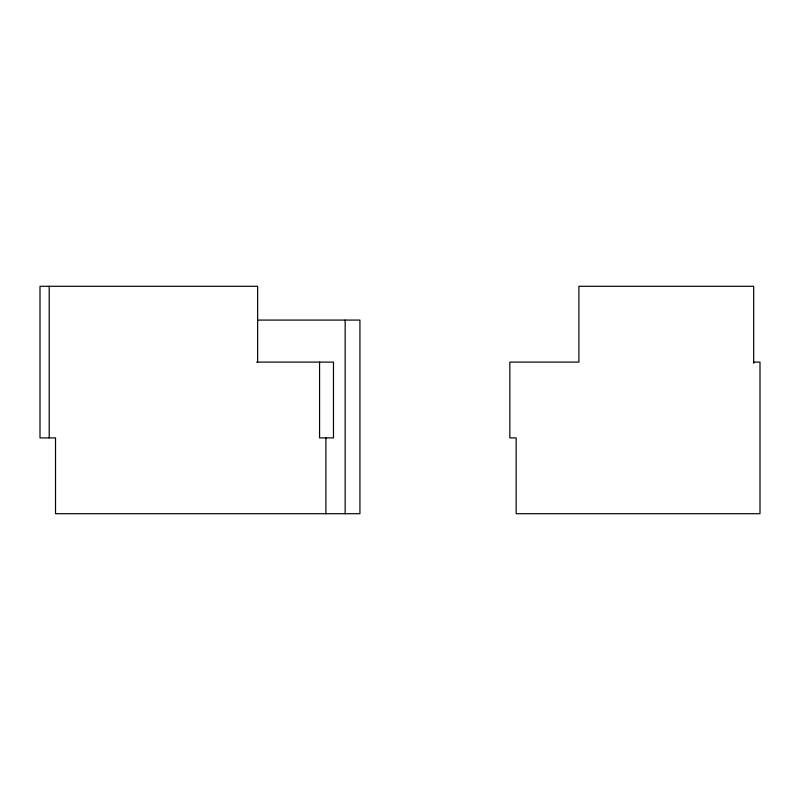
<?xml version="1.0" encoding="UTF-8"?>
<svg xmlns="http://www.w3.org/2000/svg" width="800" height="800" viewBox="0 0 800 800"><rect width="100%" height="100%" fill="white"/><g stroke="black" fill="none" stroke-linecap="round" stroke-linejoin="round"><path stroke-width="1.2" d="M257.5 320.08L359.93 320.08L359.93 513.71L55.52 513.71L55.52 437.9L40 437.9L40 286.29L257.63 286.29L257.63 362.1M256.6 362.1L333.47 362.1L333.47 437.9L319.57 437.9L319.57 362.1M753.68 362.1L760 362.1L760 513.71L516.16 513.71L516.16 437.9L509.84 437.9L509.84 362.1L578.89 362.1L578.89 286.29L753.68 286.29L753.68 363.34M345.15 320.08L345.15 513.71M325.89 437.9L325.89 513.71M49.2 286.29L49.2 437.9"/></g></svg>
